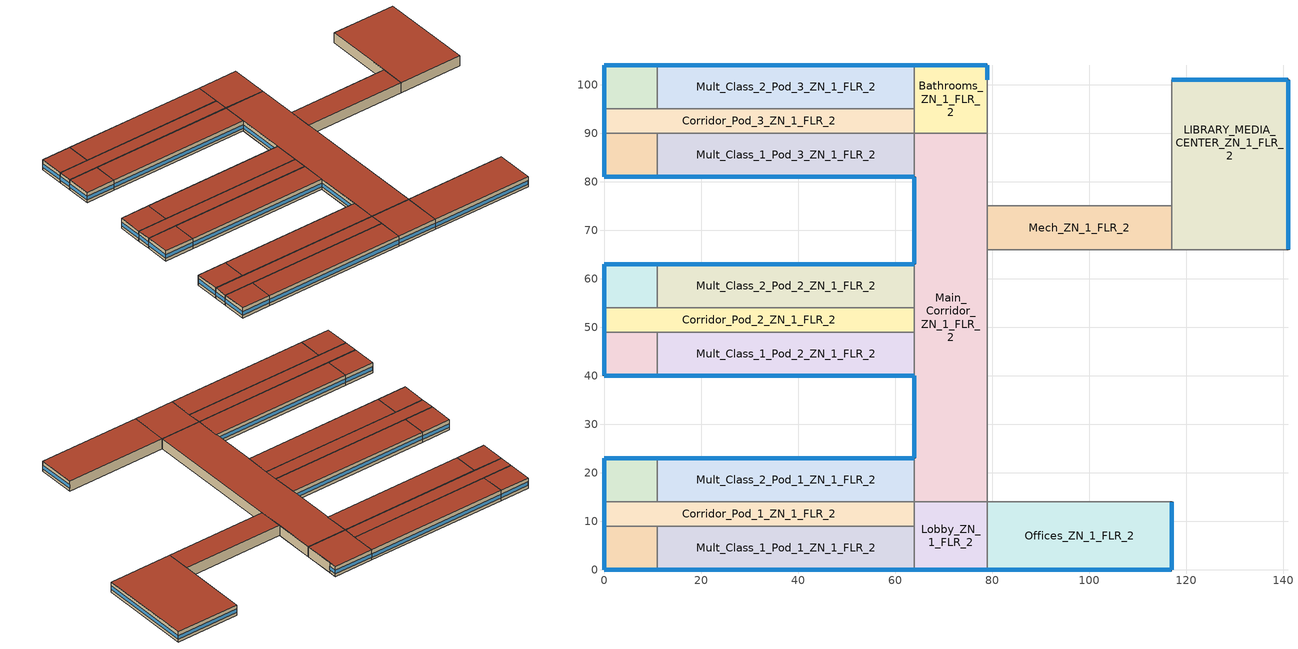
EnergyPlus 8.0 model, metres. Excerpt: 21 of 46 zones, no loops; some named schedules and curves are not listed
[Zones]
Corner_Class_1_Pod_1_ZN_1_FLR_2
 floor to Corner_Class_1_Pod_1_ZN_1_FLR_1 (int_slab_floor): 0,9 11,9 11,0 0,0 z4
 wall outside (nonres_ext_wall): 0,9 0,0 11,0 z4:8
 wall to Mult_Class_1_Pod_1_ZN_1_FLR_2 (int_wall): 11,0 11,9 z4:8
 wall to Corridor_Pod_1_ZN_1_FLR_2 (int_wall): 11,9 0,9 z4:8
 window (Window_U_0.62_SHGC_0.25): 0.05,0 10.95,0 z5.1:6.51; 0,8.95 0,0.05 z5.1:6.52
 roof outside (nonres_roof): 0,0 11,0 11,9 0,9 z8
Mult_Class_1_Pod_1_ZN_1_FLR_2
 floor to Mult_Class_1_Pod_1_ZN_1_FLR_1 (int_slab_floor): 11,9 64,9 64,0 11,0 z4
 wall outside (nonres_ext_wall): 11,0 64,0 z4:8
 wall to Lobby_ZN_1_FLR_2 (int_wall): 64,0 64,9 z4:8
 wall to Corridor_Pod_1_ZN_1_FLR_2 (int_wall): 64,9 11,9 z4:8
 window (Window_U_0.62_SHGC_0.25): 11.05,0 63.95,0 z5.1:6.5
 roof outside (nonres_roof): 11,0 64,0 64,9 11,9 z8
Corridor_Pod_1_ZN_1_FLR_2
 floor to Corridor_Pod_1_ZN_1_FLR_1 (int_slab_floor): 0,14 64,14 64,9 0,9 z4
 wall outside (nonres_ext_wall): 0,14 0,9 z4:8
 wall to Lobby_ZN_1_FLR_2 (int_wall): 64,9 64,14 z4:8
 wall to Mult_Class_2_Pod_1_ZN_1_FLR_2 (int_wall): 64,14 11,14 z4:8
 wall to Corner_Class_2_Pod_1_ZN_1_FLR_2 (int_wall): 11,14 0,14 z4:8
 window (Window_U_0.62_SHGC_0.25): 0,13.95 0,9.05 z5.1:6.53
 roof outside (nonres_roof): 0,9 64,9 64,14 0,14 z8
Corner_Class_2_Pod_1_ZN_1_FLR_2
 floor to Corner_Class_2_Pod_1_ZN_1_FLR_1 (int_slab_floor): 0,23 11,23 11,14 0,14 z4
 wall outside (nonres_ext_wall): 11,23 0,23 0,14 z4:8
 wall to Mult_Class_2_Pod_1_ZN_1_FLR_2 (int_wall): 11,14 11,23 z4:8
 window (Window_U_0.62_SHGC_0.25): 10.95,23 0.05,23 z5.1:6.51; 0,22.95 0,14.05 z5.1:6.52
 roof outside (nonres_roof): 0,14 11,14 11,23 0,23 z8
Mult_Class_2_Pod_1_ZN_1_FLR_2
 floor to Mult_Class_2_Pod_1_ZN_1_FLR_1 (int_slab_floor): 11,23 64,23 64,14 11,14 z4
 wall outside (nonres_ext_wall): 64,23 11,23 z4:8
 wall to Main_Corridor_ZN_1_FLR_2 (int_wall): 64,14 64,23 z4:8
 window (Window_U_0.62_SHGC_0.25): 63.95,23 11.05,23 z5.1:6.5
 roof outside (nonres_roof): 11,14 64,14 64,23 11,23 z8
Corner_Class_1_Pod_2_ZN_1_FLR_2
 floor to Corner_Class_1_Pod_2_ZN_1_FLR_1 (int_slab_floor): 0,49 11,49 11,40 0,40 z4
 wall outside (nonres_ext_wall): 0,49 0,40 11,40 z4:8
 wall to Mult_Class_1_Pod_2_ZN_1_FLR_2 (int_wall): 11,40 11,49 z4:8
 wall to Corridor_Pod_2_ZN_1_FLR_2 (int_wall): 11,49 0,49 z4:8
 window (Window_U_0.62_SHGC_0.25): 0.05,40 10.95,40 z5.1:6.51; 0,48.95 0,40.05 z5.1:6.52
 roof outside (nonres_roof): 0,40 11,40 11,49 0,49 z8
Mult_Class_1_Pod_2_ZN_1_FLR_2
 floor to Mult_Class_1_Pod_2_ZN_1_FLR_1 (int_slab_floor): 11,49 64,49 64,40 11,40 z4
 wall outside (nonres_ext_wall): 11,40 64,40 z4:8
 wall to Main_Corridor_ZN_1_FLR_2 (int_wall): 64,40 64,49 z4:8
 wall to Corridor_Pod_2_ZN_1_FLR_2 (int_wall): 64,49 11,49 z4:8
 window (Window_U_0.62_SHGC_0.25): 11.05,40 63.95,40 z5.1:6.5
 roof outside (nonres_roof): 11,40 64,40 64,49 11,49 z8
Corridor_Pod_2_ZN_1_FLR_2
 floor to Corridor_Pod_2_ZN_1_FLR_1 (int_slab_floor): 0,54 64,54 64,49 0,49 z4
 wall outside (nonres_ext_wall): 0,54 0,49 z4:8
 wall to Main_Corridor_ZN_1_FLR_2 (int_wall): 64,49 64,54 z4:8
 wall to Mult_Class_2_Pod_2_ZN_1_FLR_2 (int_wall): 64,54 11,54 z4:8
 wall to Corner_Class_2_Pod_2_ZN_1_FLR_2 (int_wall): 11,54 0,54 z4:8
 window (Window_U_0.62_SHGC_0.25): 0,53.95 0,49.05 z5.1:6.53
 roof outside (nonres_roof): 0,49 64,49 64,54 0,54 z8
Corner_Class_2_Pod_2_ZN_1_FLR_2
 floor to Corner_Class_2_Pod_2_ZN_1_FLR_1 (int_slab_floor): 0,63 11,63 11,54 0,54 z4
 wall outside (nonres_ext_wall): 11,63 0,63 0,54 z4:8
 wall to Mult_Class_2_Pod_2_ZN_1_FLR_2 (int_wall): 11,54 11,63 z4:8
 window (Window_U_0.62_SHGC_0.25): 10.95,63 0.05,63 z5.1:6.51; 0,62.95 0,54.05 z5.1:6.52
 roof outside (nonres_roof): 0,54 11,54 11,63 0,63 z8
Mult_Class_2_Pod_2_ZN_1_FLR_2
 floor to Mult_Class_2_Pod_2_ZN_1_FLR_1 (int_slab_floor): 11,63 64,63 64,54 11,54 z4
 wall outside (nonres_ext_wall): 64,63 11,63 z4:8
 wall to Main_Corridor_ZN_1_FLR_2 (int_wall): 64,54 64,63 z4:8
 window (Window_U_0.62_SHGC_0.25): 63.95,63 11.05,63 z5.1:6.5
 roof outside (nonres_roof): 11,54 64,54 64,63 11,63 z8
Corner_Class_1_Pod_3_ZN_1_FLR_2
 floor to Corner_Class_1_Pod_3_ZN_1_FLR_1 (int_slab_floor): 0,90 11,90 11,81 0,81 z4
 wall outside (nonres_ext_wall): 0,90 0,81 11,81 z4:8
 wall to Mult_Class_1_Pod_3_ZN_1_FLR_2 (int_wall): 11,81 11,90 z4:8
 wall to Corridor_Pod_3_ZN_1_FLR_2 (int_wall): 11,90 0,90 z4:8
 window (Window_U_0.62_SHGC_0.25): 0.05,81 10.95,81 z5.1:6.51; 0,89.95 0,81.05 z5.1:6.52
 roof outside (nonres_roof): 0,81 11,81 11,90 0,90 z8
Mult_Class_1_Pod_3_ZN_1_FLR_2
 floor to Mult_Class_1_Pod_3_ZN_1_FLR_1 (int_slab_floor): 11,90 64,90 64,81 11,81 z4
 wall outside (nonres_ext_wall): 11,81 64,81 z4:8
 wall to Main_Corridor_ZN_1_FLR_2 (int_wall): 64,81 64,90 z4:8
 wall to Corridor_Pod_3_ZN_1_FLR_2 (int_wall): 64,90 11,90 z4:8
 window (Window_U_0.62_SHGC_0.25): 11.05,81 63.95,81 z5.1:6.5
 roof outside (nonres_roof): 11,81 64,81 64,90 11,90 z8
Corridor_Pod_3_ZN_1_FLR_2
 floor to Corridor_Pod_3_ZN_1_FLR_1 (int_slab_floor): 0,95 64,95 64,90 0,90 z4
 wall outside (nonres_ext_wall): 0,95 0,90 z4:8
 wall to Bathrooms_ZN_1_FLR_2 (int_wall): 64,90 64,95 z4:8
 wall to Mult_Class_2_Pod_3_ZN_1_FLR_2 (int_wall): 64,95 11,95 z4:8
 wall to Corner_Class_2_Pod_3_ZN_1_FLR_2 (int_wall): 11,95 0,95 z4:8
 window (Window_U_0.62_SHGC_0.25): 0,94.95 0,90.05 z5.1:6.53
 roof outside (nonres_roof): 0,90 64,90 64,95 0,95 z8
Corner_Class_2_Pod_3_ZN_1_FLR_2
 floor to Corner_Class_2_Pod_3_ZN_1_FLR_1 (int_slab_floor): 0,104 11,104 11,95 0,95 z4
 wall outside (nonres_ext_wall): 11,104 0,104 0,95 z4:8
 wall to Mult_Class_2_Pod_3_ZN_1_FLR_2 (int_wall): 11,95 11,104 z4:8
 window (Window_U_0.62_SHGC_0.25): 10.95,104 0.05,104 z5.1:6.51; 0,103.95 0,95.05 z5.1:6.52
 roof outside (nonres_roof): 0,95 11,95 11,104 0,104 z8
Mult_Class_2_Pod_3_ZN_1_FLR_2
 floor to Mult_Class_2_Pod_3_ZN_1_FLR_1 (int_slab_floor): 11,104 64,104 64,95 11,95 z4
 wall outside (nonres_ext_wall): 64,104 11,104 z4:8
 wall to Bathrooms_ZN_1_FLR_2 (int_wall): 64,95 64,104 z4:8
 window (Window_U_0.62_SHGC_0.25): 63.95,104 11.05,104 z5.1:6.5
 roof outside (nonres_roof): 11,95 64,95 64,104 11,104 z8
Main_Corridor_ZN_1_FLR_2
 floor to Main_Corridor_ZN_1_FLR_1 (int_slab_floor): 64,90 79,90 79,14 64,14 z4
 wall outside (nonres_ext_wall): 64,81 64,63 / 64,40 64,23 z4:8
 wall to Lobby_ZN_1_FLR_2 (int_wall): 64,14 79,14 z4:8
 wall to Gym_ZN_1_FLR_1 (int_wall): 79,14 79,66 z4:8
 wall to Mech_ZN_1_FLR_2 (int_wall): 79,66 79,75 z4:8
 wall to Auditorium_ZN_1_FLR_1 (nonres_ext_wall): 79,75 79,90 z4:8
 wall to Bathrooms_ZN_1_FLR_2 (int_wall): 79,90 64,90 z4:8
 window (Window_U_0.62_SHGC_0.25): 64,80.95 64,63.05 / 64,39.95 64,23.05 z5.1:6.51
 roof outside (nonres_roof): 64,14 79,14 79,90 64,90 z8
Lobby_ZN_1_FLR_2
 floor to Lobby_ZN_1_FLR_1 (int_slab_floor): 64,14 79,14 79,0 64,0 z4
 wall outside (nonres_ext_wall): 64,0 79,0 z4:8
 wall to Offices_ZN_1_FLR_2 (int_wall): 79,0 79,14 z4:8
 window (Window_U_0.62_SHGC_0.25): 64.05,0 78.95,0 z5.1:6.51
 roof outside (nonres_roof): 64,0 79,0 79,14 64,14 z8
Bathrooms_ZN_1_FLR_2
 floor to Bathrooms_ZN_1_FLR_1 (int_slab_floor): 64,104 79,104 79,90 64,90 z4
 wall outside (nonres_ext_wall): 79,101 79,104 64,104 z4:8
 wall to Auditorium_ZN_1_FLR_1 (nonres_ext_wall): 79,90 79,101 z4:8
 window (Window_U_0.62_SHGC_0.25): 79,101.05 79,103.95 z5.1:6.55; 78.95,104 64.05,104 z5.1:6.51
 roof outside (nonres_roof): 64,90 79,90 79,104 64,104 z8
Offices_ZN_1_FLR_2
 floor to Offices_ZN_1_FLR_1 (int_slab_floor): 79,14 117,14 117,0 79,0 z4
 wall outside (nonres_ext_wall): 79,0 117,0 117,14 z4:8
 wall to Gym_ZN_1_FLR_1 (int_wall): 117,14 79,14 z4:8
 window (Window_U_0.62_SHGC_0.25): 79.05,0 116.95,0 z5.1:6.5; 117,0.05 117,13.95 z5.1:6.51
 roof outside (nonres_roof): 79,0 117,0 117,14 79,14 z8
LIBRARY_MEDIA_CENTER_ZN_1_FLR_2
 floor to Kitchen_ZN_1_FLR_1 (int_slab_floor): 117,75 141,75 141,66 117,66 z4
 floor to Cafeteria_ZN_1_FLR_1 (int_slab_floor): 117,101 141,101 141,75 117,75 z4
 wall outside (nonres_ext_wall): 141,66 141,101 117,101 z4:8
 wall to Aux_Gym_ZN_1_FLR_1 (int_wall): 117,66 141,66 z4:8
 wall to Mech_ZN_1_FLR_2 (int_wall): 117,75 117,66 z4:8
 wall to Auditorium_ZN_1_FLR_1 (int_wall): 117,101 117,75 z4:8
 window (Window_U_0.62_SHGC_0.25): 141,66.05 141,100.95 z5.1:6.5; 140.95,101 117.05,101 z5.1:6.51
 roof outside (nonres_roof): 117,66 141,66 141,101 117,101 z8
Mech_ZN_1_FLR_2
 floor to Mech_ZN_1_FLR_1 (int_slab_floor): 79,75 117,75 117,66 79,66 z4
 wall to Gym_ZN_1_FLR_1 (int_wall): 79,66 117,66 z4:8
 wall to Auditorium_ZN_1_FLR_1 (int_wall): 117,75 79,75 z4:8
 roof outside (nonres_roof): 79,66 117,66 117,75 79,75 z8
[Building]
Secondary School: North Axis {deg}=0; Terrain=City; Loads Convergence Tolerance Value=0.04; Temperature Convergence Tolerance Value {deltaC}=0.2; Solar Distribution=FullInteriorAndExterior; Maximum Number of Warmup Days=25; Minimum Number of Warmup Days=6
[Site:Location]
Site:Location=San Francisco Intl Ap_CA_USA Design_Conditions; Latitude {N+ S-}=37.62; Longitude {W- E+}=-122.4; Time Zone Relative to GMT {GMT+/-}=-8; Elevation {m}=2
[SizingPeriod:DesignDay] Day of Month=21; Dry-Bulb Temperature Range Modifier Type=DefaultMultipliers; Humidity Condition Type=Wetbulb; Barometric Pressure {Pa}=101301; Rain {Yes/No}=No; Snow on ground {Yes/No}=No; Daylight Savings Time Indicator=No
Name | Month | Day Type | Maximum Dry-Bulb Temperature {C} | Daily Dry-Bulb Temperature Range {C} | Wetbulb at Maximum Dry-Bulb {C} | Wind Speed {m/s} design conditions vs. traditional 6.71 m/s (15 mph) | Wind Direction {Degrees; N=0, S=180} | Solar Model Indicator | Clearness {0.0 to 1.1} | Wind Speed {m/s} design conditions vs. traditional 3.35 m/s (7mph) | ASHRAE Clear Sky Optical Depth for Beam Irradiance (taub) | ASHRAE Clear Sky Optical Depth for Diffuse Irradiance (taud)
San Francisco Intl Ap Ann Htg 99.6% Condns DB | 1 | WinterDesignDay | 3.8 | 0 | 3.8 | 2.2 | 150 | ASHRAEClearSky | 0
San Francisco Intl Ap Ann Clg .4% Condns DB=>MWB | 8 | SummerDesignDay | 28.3 | 8.5 | 17.2 |  | 310 | ASHRAETau |  | 5.9 | 0.365 | 2.435
[Site:GroundTemperature:BuildingSurface]
20.74, 20.75, 20.74, 20.76, 20.78, 22.98, 23.31, 23.37, 23.41, 21.18, 20.89, 20.8
[Site:WaterMainsTemperature]
Calculation Method=CORRELATION; Annual Average Outdoor Air Temperature {C}=13.09; Maximum Difference In Monthly Average Outdoor Air Temperatures {deltaC}=8.02
[Material]
Name | Roughness | Thickness {m} | Conductivity {W/m-K} | Density {kg/m3} | Specific Heat {J/kg-K} | Thermal Absorptance | Solar Absorptance | Visible Absorptance | Absorptance:Thermal | Absorptance:Solar | Absorptance:Visible
Std Wood 6inch | MediumSmooth | 0.15 | 0.12 | 540 | 1210 | 0.9 | 0.7 | 0.7
F07 25mm stucco | Smooth | 0.0254 | 0.72 | 1856 | 840 | 0.9 | 0.7 | 0.7
F08 Metal surface | Smooth | 0.0008 | 45.28 | 7824 | 500
F13 Built-up roofing | Rough | 0.0095 | 0.16 | 1120 | 1460 |  |  |  | 0.9 | 0.77
G01 13mm gypsum board | Smooth | 0.0127 | 0.16 | 800 | 1090 |  |  |  | 0.9 | 0.7 | 0.5
G01 16mm gypsum board | MediumSmooth | 0.0159 | 0.16 | 800 | 1090
100mm Normalweight concrete floor | MediumRough | 0.1016 | 2.31 | 2322 | 832
[Material:NoMass]
CP02 CARPET PAD: VeryRough, 0.21648, 0.9, 0.7, 0.8
Nonres_Roof_Insulation: MediumSmooth, 3.4722, 0.9, 0.7, 0.7
Nonres_Exterior_Wall_Insulation: MediumSmooth, 1.71283, 0.9, 0.7, 0.7
[Construction]
InteriorFurnishings: Std Wood 6inch
int_wall: G01 13mm gypsum board, G01 13mm gypsum board
int_slab_floor: 100mm Normalweight concrete floor, CP02 CARPET PAD
nonres_roof: F13 Built-up roofing, Nonres_Roof_Insulation, F08 Metal surface
nonres_ext_wall: F07 25mm stucco, G01 16mm gypsum board, Nonres_Exterior_Wall_Insulation, G01 16mm gypsum board
Window_U_0.62_SHGC_0.25: REF C CLEAR HI 6MM, AIR 6MM, CLEAR 6MM
[WindowMaterial:Glazing] Optical Data Type=SpectralAverage; Thickness {m}=0.006; Infrared Transmittance at Normal Incidence=0; Front Side Infrared Hemispherical Emissivity=0.84; Conductivity {W/m-K}=0.9
Name | Solar Transmittance at Normal Incidence | Front Side Solar Reflectance at Normal Incidence | Back Side Solar Reflectance at Normal Incidence | Visible Transmittance at Normal Incidence | Front Side Visible Reflectance at Normal Incidence | Back Side Visible Reflectance at Normal Incidence | Back Side Infrared Hemispherical Emissivity
REF C CLEAR HI 6MM | 0.2 | 0.16 | 0.39 | 0.22 | 0.17 | 0.35 | 0.55
CLEAR 6MM | 0.775 | 0.071 | 0.071 | 0.881 | 0.08 | 0.08 | 0.84
[WindowMaterial:Gas]
AIR 6MM: Gas Type=Air; Thickness {m}=0.0063
[Zone] Type=1; Multiplier=1; Ceiling Height {m}=4; Floor Area {m2}=autocalculate; Part of Total Floor Area=Yes
Name | Volume {m3}
Corner_Class_1_Pod_1_ZN_1_FLR_2; Corner_Class_2_Pod_1_ZN_1_FLR_2; Corner_Class_1_Pod_2_ZN_1_FLR_2; Corner_Class_2_Pod_2_ZN_1_FLR_2; Corner_Class_1_Pod_3_ZN_1_FLR_2; Corner_Class_2_Pod_3_ZN_1_FLR_2 | 396
Mult_Class_1_Pod_1_ZN_1_FLR_2; Mult_Class_2_Pod_1_ZN_1_FLR_2; Mult_Class_1_Pod_2_ZN_1_FLR_2; Mult_Class_2_Pod_2_ZN_1_FLR_2; Mult_Class_1_Pod_3_ZN_1_FLR_2; Mult_Class_2_Pod_3_ZN_1_FLR_2 | 1908
Corridor_Pod_1_ZN_1_FLR_2; Corridor_Pod_2_ZN_1_FLR_2; Corridor_Pod_3_ZN_1_FLR_2 | 1280
Main_Corridor_ZN_1_FLR_2 | 4560
Lobby_ZN_1_FLR_2; Bathrooms_ZN_1_FLR_2 | 840
Offices_ZN_1_FLR_2 | 2128
LIBRARY_MEDIA_CENTER_ZN_1_FLR_2 | 3360
Mech_ZN_1_FLR_2 | 1368
[InternalMass] Construction=InteriorFurnishings
Name | Zone | Surface Area {m2}
Corner_Class_1_Pod_1_ZN_1_FLR_2_InternalMass_1 | Corner_Class_1_Pod_1_ZN_1_FLR_2 | 198
Mult_Class_1_Pod_1_ZN_1_FLR_2_InternalMass_1 | Mult_Class_1_Pod_1_ZN_1_FLR_2 | 954
Corridor_Pod_1_ZN_1_FLR_2_InternalMass_1 | Corridor_Pod_1_ZN_1_FLR_2 | 640
Corner_Class_2_Pod_1_ZN_1_FLR_2_InternalMass_1 | Corner_Class_2_Pod_1_ZN_1_FLR_2 | 198
Mult_Class_2_Pod_1_ZN_1_FLR_2_InternalMass_1 | Mult_Class_2_Pod_1_ZN_1_FLR_2 | 954
Corner_Class_1_Pod_2_ZN_1_FLR_2_InternalMass_1 | Corner_Class_1_Pod_2_ZN_1_FLR_2 | 198
Mult_Class_1_Pod_2_ZN_1_FLR_2_InternalMass_1 | Mult_Class_1_Pod_2_ZN_1_FLR_2 | 954
Corridor_Pod_2_ZN_1_FLR_2_InternalMass_1 | Corridor_Pod_2_ZN_1_FLR_2 | 640
Corner_Class_2_Pod_2_ZN_1_FLR_2_InternalMass_1 | Corner_Class_2_Pod_2_ZN_1_FLR_2 | 198
Mult_Class_2_Pod_2_ZN_1_FLR_2_InternalMass_1 | Mult_Class_2_Pod_2_ZN_1_FLR_2 | 954
Corner_Class_1_Pod_3_ZN_1_FLR_2_InternalMass_1 | Corner_Class_1_Pod_3_ZN_1_FLR_2 | 198
Mult_Class_1_Pod_3_ZN_1_FLR_2_InternalMass_1 | Mult_Class_1_Pod_3_ZN_1_FLR_2 | 954
Corridor_Pod_3_ZN_1_FLR_2_InternalMass_1 | Corridor_Pod_3_ZN_1_FLR_2 | 640
Corner_Class_2_Pod_3_ZN_1_FLR_2_InternalMass_1 | Corner_Class_2_Pod_3_ZN_1_FLR_2 | 198
Mult_Class_2_Pod_3_ZN_1_FLR_2_InternalMass_1 | Mult_Class_2_Pod_3_ZN_1_FLR_2 | 954
Main_Corridor_ZN_1_FLR_2_InternalMass_1 | Main_Corridor_ZN_1_FLR_2 | 2280
Lobby_ZN_1_FLR_2_InternalMass_1 | Lobby_ZN_1_FLR_2 | 420
Bathrooms_ZN_1_FLR_2_InternalMass_1 | Bathrooms_ZN_1_FLR_2 | 420
Offices_ZN_1_FLR_2_InternalMass_1 | Offices_ZN_1_FLR_2 | 1064
LIBRARY_MEDIA_CENTER_ZN_1_FLR_2_InternalMass_1 | LIBRARY_MEDIA_CENTER_ZN_1_FLR_2 | 1680
Mech_ZN_1_FLR_2_InternalMass_1 | Mech_ZN_1_FLR_2 | 684
[People] Fraction Radiant=0.3; Sensible Heat Fraction=AUTOCALCULATE; Activity Level Schedule=ACTIVITY_SCH; Enable ASHRAE 55 Comfort Warnings=No; Mean Radiant Temperature Calculation Type=ZoneAveraged; Work Efficiency Schedule=WORK_EFF_SCH; Clothing Insulation Schedule=CLOTHING_SCH; Air Velocity Schedule=AIR_VELO_SCH; Thermal Comfort Model 1 Type=FANGER
Name | Zone or ZoneList | Number of People Schedule | Number of People Calculation Method | Zone Floor Area per Person {m2/person}
Corner_Class_1_Pod_1_ZN_1_FLR_2 | Corner_Class_1_Pod_1_ZN_1_FLR_2 | BLDG_OCC_SCH | Area/Person | 2.654
Mult_Class_1_Pod_1_ZN_1_FLR_2 | Mult_Class_1_Pod_1_ZN_1_FLR_2 | BLDG_OCC_SCH | Area/Person | 2.654
Corridor_Pod_1_ZN_1_FLR_2 | Corridor_Pod_1_ZN_1_FLR_2 | BLDG_OCC_SCH | People
Corner_Class_2_Pod_1_ZN_1_FLR_2 | Corner_Class_2_Pod_1_ZN_1_FLR_2 | BLDG_OCC_SCH | Area/Person | 2.654
Mult_Class_2_Pod_1_ZN_1_FLR_2 | Mult_Class_2_Pod_1_ZN_1_FLR_2 | BLDG_OCC_SCH | Area/Person | 2.654
Corner_Class_1_Pod_2_ZN_1_FLR_2 | Corner_Class_1_Pod_2_ZN_1_FLR_2 | BLDG_OCC_SCH | Area/Person | 2.654
Mult_Class_1_Pod_2_ZN_1_FLR_2 | Mult_Class_1_Pod_2_ZN_1_FLR_2 | BLDG_OCC_SCH | Area/Person | 2.654
Corridor_Pod_2_ZN_1_FLR_2 | Corridor_Pod_2_ZN_1_FLR_2 | BLDG_OCC_SCH | People
Corner_Class_2_Pod_2_ZN_1_FLR_2 | Corner_Class_2_Pod_2_ZN_1_FLR_2 | BLDG_OCC_SCH | Area/Person | 2.654
Mult_Class_2_Pod_2_ZN_1_FLR_2 | Mult_Class_2_Pod_2_ZN_1_FLR_2 | BLDG_OCC_SCH | Area/Person | 2.654
Corner_Class_1_Pod_3_ZN_1_FLR_2 | Corner_Class_1_Pod_3_ZN_1_FLR_2 | BLDG_OCC_SCH | Area/Person | 2.654
Mult_Class_1_Pod_3_ZN_1_FLR_2 | Mult_Class_1_Pod_3_ZN_1_FLR_2 | BLDG_OCC_SCH_Extend | Area/Person | 2.654
Corridor_Pod_3_ZN_1_FLR_2 | Corridor_Pod_3_ZN_1_FLR_2 | BLDG_OCC_SCH | People
Corner_Class_2_Pod_3_ZN_1_FLR_2 | Corner_Class_2_Pod_3_ZN_1_FLR_2 | BLDG_OCC_SCH | Area/Person | 2.654
Mult_Class_2_Pod_3_ZN_1_FLR_2 | Mult_Class_2_Pod_3_ZN_1_FLR_2 | BLDG_OCC_SCH_Extend | Area/Person | 2.654
Bathrooms_ZN_1_FLR_2 | Bathrooms_ZN_1_FLR_2 | BLDG_OCC_SCH | People
Offices_ZN_1_FLR_2 | Offices_ZN_1_FLR_2 | BLDG_OCC_SCH_Offices | Area/Person | 18.579
LIBRARY_MEDIA_CENTER_ZN_1_FLR_2 | LIBRARY_MEDIA_CENTER_ZN_1_FLR_2 | BLDG_OCC_SCH | Area/Person | 9.289
Mech_ZN_1_FLR_2 | Mech_ZN_1_FLR_2 | BLDG_OCC_SCH | People
[Lights] Design Level Calculation Method=Watts/Area; Return Air Fraction=0; Fraction Radiant=0.37; Fraction Visible=0.2; Fraction Replaceable=1; Return Air Fraction Calculated from Plenum Temperature=No
Name | Zone or ZoneList | Schedule | Watts per Zone Floor Area {W/m2}2}
Corner_Class_1_Pod_1_ZN_1_FLR_2_Lights | Corner_Class_1_Pod_1_ZN_1_FLR_2 | BLDG_LIGHT_CLASSROOM_SCH | 15.0695
Mult_Class_1_Pod_1_ZN_1_FLR_2_Lights | Mult_Class_1_Pod_1_ZN_1_FLR_2 | BLDG_LIGHT_CLASSROOM_SCH | 15.0695
Corridor_Pod_1_ZN_1_FLR_2_Lights | Corridor_Pod_1_ZN_1_FLR_2 | BLDG_LIGHT_CORRIDOR_SCH | 5.38196
Corner_Class_2_Pod_1_ZN_1_FLR_2_Lights | Corner_Class_2_Pod_1_ZN_1_FLR_2 | BLDG_LIGHT_CLASSROOM_SCH | 15.0695
Mult_Class_2_Pod_1_ZN_1_FLR_2_Lights | Mult_Class_2_Pod_1_ZN_1_FLR_2 | BLDG_LIGHT_CLASSROOM_SCH | 15.0695
Corner_Class_1_Pod_2_ZN_1_FLR_2_Lights | Corner_Class_1_Pod_2_ZN_1_FLR_2 | BLDG_LIGHT_CLASSROOM_SCH | 15.0695
Mult_Class_1_Pod_2_ZN_1_FLR_2_Lights | Mult_Class_1_Pod_2_ZN_1_FLR_2 | BLDG_LIGHT_CLASSROOM_SCH | 15.0695
Corridor_Pod_2_ZN_1_FLR_2_Lights | Corridor_Pod_2_ZN_1_FLR_2 | BLDG_LIGHT_CORRIDOR_SCH | 5.38196
Corner_Class_2_Pod_2_ZN_1_FLR_2_Lights | Corner_Class_2_Pod_2_ZN_1_FLR_2 | BLDG_LIGHT_CLASSROOM_SCH | 15.0695
Mult_Class_2_Pod_2_ZN_1_FLR_2_Lights | Mult_Class_2_Pod_2_ZN_1_FLR_2 | BLDG_LIGHT_CLASSROOM_SCH | 15.0695
Corner_Class_1_Pod_3_ZN_1_FLR_2_Lights | Corner_Class_1_Pod_3_ZN_1_FLR_2 | BLDG_LIGHT_CLASSROOM_SCH | 15.0695
Mult_Class_1_Pod_3_ZN_1_FLR_2_Lights | Mult_Class_1_Pod_3_ZN_1_FLR_2 | BLDG_LIGHT_CLASSROOM_SCH | 15.0695
Corridor_Pod_3_ZN_1_FLR_2_Lights | Corridor_Pod_3_ZN_1_FLR_2 | BLDG_LIGHT_CORRIDOR_SCH | 5.38196
Corner_Class_2_Pod_3_ZN_1_FLR_2_Lights | Corner_Class_2_Pod_3_ZN_1_FLR_2 | BLDG_LIGHT_CLASSROOM_SCH | 15.0695
Mult_Class_2_Pod_3_ZN_1_FLR_2_Lights | Mult_Class_2_Pod_3_ZN_1_FLR_2 | BLDG_LIGHT_CLASSROOM_SCH | 15.0695
Main_Corridor_ZN_1_FLR_2_Lights | Main_Corridor_ZN_1_FLR_2 | BLDG_LIGHT_CORRIDOR_SCH | 5.38196
Lobby_ZN_1_FLR_2_Lights | Lobby_ZN_1_FLR_2 | BLDG_LIGHT_LOBBYFLR1_SCH | 13.9931
Bathrooms_ZN_1_FLR_2_Lights | Bathrooms_ZN_1_FLR_2 | BLDG_LIGHT_BATH_SCH | 9.68752
Offices_ZN_1_FLR_2_Lights | Offices_ZN_1_FLR_2 | BLDG_LIGHT_OFFICE_SCH | 11.8403
LIBRARY_MEDIA_CENTER_ZN_1_FLR_2_Lights | LIBRARY_MEDIA_CENTER_ZN_1_FLR_2 | BLDG_LIGHT_LIBRARY_SCH | 13.9931
Mech_ZN_1_FLR_2_Lights | Mech_ZN_1_FLR_2 | BLDG_LIGHT_SCH | 16.1459
[ElectricEquipment] Schedule=BLDG_EQUIP_SCH; Design Level Calculation Method=EquipmentLevel; Fraction Latent=0; Fraction Radiant=0.5; Fraction Lost=0
Name | Zone or ZoneList | Design Level {W}
Corner_Class_1_Pod_1_ZN_1_FLR_2_PlugMisc_Equip | Corner_Class_1_Pod_1_ZN_1_FLR_2 | 990
Mult_Class_1_Pod_1_ZN_1_FLR_2_PlugMisc_Equip | Mult_Class_1_Pod_1_ZN_1_FLR_2 | 4770
Corridor_Pod_1_ZN_1_FLR_2_PlugMisc_Equip | Corridor_Pod_1_ZN_1_FLR_2 | 1280
Corner_Class_2_Pod_1_ZN_1_FLR_2_PlugMisc_Equip | Corner_Class_2_Pod_1_ZN_1_FLR_2 | 990
Mult_Class_2_Pod_1_ZN_1_FLR_2_PlugMisc_Equip | Mult_Class_2_Pod_1_ZN_1_FLR_2 | 4770
Corner_Class_1_Pod_2_ZN_1_FLR_2_PlugMisc_Equip | Corner_Class_1_Pod_2_ZN_1_FLR_2 | 990
Mult_Class_1_Pod_2_ZN_1_FLR_2_PlugMisc_Equip | Mult_Class_1_Pod_2_ZN_1_FLR_2 | 4770
Corridor_Pod_2_ZN_1_FLR_2_PlugMisc_Equip | Corridor_Pod_2_ZN_1_FLR_2 | 1280
Corner_Class_2_Pod_2_ZN_1_FLR_2_PlugMisc_Equip | Corner_Class_2_Pod_2_ZN_1_FLR_2 | 990
Mult_Class_2_Pod_2_ZN_1_FLR_2_PlugMisc_Equip | Mult_Class_2_Pod_2_ZN_1_FLR_2 | 4770
Corner_Class_1_Pod_3_ZN_1_FLR_2_PlugMisc_Equip | Corner_Class_1_Pod_3_ZN_1_FLR_2 | 990
Mult_Class_1_Pod_3_ZN_1_FLR_2_PlugMisc_Equip | Mult_Class_1_Pod_3_ZN_1_FLR_2 | 9540
Corridor_Pod_3_ZN_1_FLR_2_PlugMisc_Equip | Corridor_Pod_3_ZN_1_FLR_2 | 1280
Corner_Class_2_Pod_3_ZN_1_FLR_2_PlugMisc_Equip | Corner_Class_2_Pod_3_ZN_1_FLR_2 | 990
Mult_Class_2_Pod_3_ZN_1_FLR_2_PlugMisc_Equip | Mult_Class_2_Pod_3_ZN_1_FLR_2 | 9540
Main_Corridor_ZN_1_FLR_2_PlugMisc_Equip | Main_Corridor_ZN_1_FLR_2 | 4560
Lobby_ZN_1_FLR_2_PlugMisc_Equip | Lobby_ZN_1_FLR_2 | 840
Bathrooms_ZN_1_FLR_2_PlugMisc_Equip | Bathrooms_ZN_1_FLR_2 | 840
Offices_ZN_1_FLR_2_PlugMisc_Equip | Offices_ZN_1_FLR_2 | 5745.6
LIBRARY_MEDIA_CENTER_ZN_1_FLR_2_PlugMisc_Equip | LIBRARY_MEDIA_CENTER_ZN_1_FLR_2 | 8400
Mech_ZN_1_FLR_2_PlugMisc_Equip | Mech_ZN_1_FLR_2 | 1368
[ZoneInfiltration:DesignFlowRate] Schedule=INFIL_SCH_PNNL; Design Flow Rate Calculation Method=Flow/ExteriorArea; Constant Term Coefficient=0; Temperature Term Coefficient=0; Velocity Term Coefficient=0.224; Velocity Squared Term Coefficient=0
Name | Zone or ZoneList | Flow per Exterior Surface Area {m3/s-m2}
Corner_Class_1_Pod_1_ZN_1_FLR_2_Infiltration | Corner_Class_1_Pod_1_ZN_1_FLR_2 | 0.000457785
Mult_Class_1_Pod_1_ZN_1_FLR_2_Infiltration | Mult_Class_1_Pod_1_ZN_1_FLR_2 | 0.000315431
Corridor_Pod_1_ZN_1_FLR_2_Infiltration | Corridor_Pod_1_ZN_1_FLR_2 | 6.04236e-05
Corner_Class_2_Pod_1_ZN_1_FLR_2_Infiltration | Corner_Class_2_Pod_1_ZN_1_FLR_2 | 0.000457785
Mult_Class_2_Pod_1_ZN_1_FLR_2_Infiltration | Mult_Class_2_Pod_1_ZN_1_FLR_2 | 0.000315431
Corner_Class_1_Pod_2_ZN_1_FLR_2_Infiltration | Corner_Class_1_Pod_2_ZN_1_FLR_2 | 0.000457785
Mult_Class_1_Pod_2_ZN_1_FLR_2_Infiltration | Mult_Class_1_Pod_2_ZN_1_FLR_2 | 0.000315431
Corridor_Pod_2_ZN_1_FLR_2_Infiltration | Corridor_Pod_2_ZN_1_FLR_2 | 6.04236e-05
Corner_Class_2_Pod_2_ZN_1_FLR_2_Infiltration | Corner_Class_2_Pod_2_ZN_1_FLR_2 | 0.000457785
Mult_Class_2_Pod_2_ZN_1_FLR_2_Infiltration | Mult_Class_2_Pod_2_ZN_1_FLR_2 | 0.000315431
Corner_Class_1_Pod_3_ZN_1_FLR_2_Infiltration | Corner_Class_1_Pod_3_ZN_1_FLR_2 | 0.000457785
Mult_Class_1_Pod_3_ZN_1_FLR_2_Infiltration | Mult_Class_1_Pod_3_ZN_1_FLR_2 | 0.000315431
Corridor_Pod_3_ZN_1_FLR_2_Infiltration | Corridor_Pod_3_ZN_1_FLR_2 | 6.04236e-05
Corner_Class_2_Pod_3_ZN_1_FLR_2_Infiltration | Corner_Class_2_Pod_3_ZN_1_FLR_2 | 0.000457785
Mult_Class_2_Pod_3_ZN_1_FLR_2_Infiltration | Mult_Class_2_Pod_3_ZN_1_FLR_2 | 0.000315431
Main_Corridor_ZN_1_FLR_2_Infiltration | Main_Corridor_ZN_1_FLR_2 | 0.000152595
Lobby_ZN_1_FLR_2_Infiltration | Lobby_ZN_1_FLR_2 | 0.000227356
Bathrooms_ZN_1_FLR_2_Infiltration | Bathrooms_ZN_1_FLR_2 | 0.00036459
Offices_ZN_1_FLR_2_Infiltration | Offices_ZN_1_FLR_2 | 0.00028778
LIBRARY_MEDIA_CENTER_ZN_1_FLR_2_Infiltration | LIBRARY_MEDIA_CENTER_ZN_1_FLR_2 | 0.000224284
Mech_ZN_1_FLR_2_Infiltration | Mech_ZN_1_FLR_2 | 0
[Exterior:Lights]
Exterior_Lights: Schedule=Exterior_Lgt_ALWAYS_ON; Design Level {W}=14056; Control Option=AstronomicalClock
[AvailabilityManager:NightCycle] Applicability Schedule=Always_On; Fan Schedule=HVACOperationSchd; Control Type=CycleOnAny; Thermostat Tolerance {deltaC}=1; Cycling Run Time {s}=1800
VAV_POD_1 Availability Manager; VAV_POD_2 Availability Manager; VAV_POD_3 Availability Manager; VAV_OTHER Availability Manager; PSZ-AC_1:5 Availability Manager; PSZ-AC_2:6 Availability Manager; PSZ-AC_3:7 Availability Manager; PSZ-AC_4:8 Availability Manager; PSZ-AC_5:9 Availability Manager
[Refrigeration:CompressorRack] Heat Rejection Location=ZONE; Design Condenser Fan Power {W}=750; Condenser Type=AIRCOOLED
Name | Design Compressor Rack COP {W/W} | Compressor Rack COP Function of Temperature Curve | Condenser Fan Power Function of Temperature Curve | Refrigeration Case Name or WalkIn Name or CaseAndWalkInList
RACK1 | 1.5 | RACK1_RackCOPfTCurve | RACK1_RackCondFanCurve2 | RACK1CaseList
RACK2 | 3 | RACK2_RackCOPfTCurve |  | RACK2CaseList
[EnergyManagementSystem:Sensor]
Facility_Int_LTG: InteriorLights:Electricity
OAT_F: Site Outdoor Air Drybulb Temperature
OAwb_F: *; Site Outdoor Air Wetbulb Temperature
PSZ1_5_OASch; PSZ2_6_OASch; PSZ3_7_OASch; PSZ5_9_OASch: MinOA_Sched; Schedule Value
PSZ1_5_DAT_Rqd: PSZ-AC_1:5 Supply Equipment Outlet Node; System Node Setpoint Temperature
PSZ2_6_DAT_Rqd: PSZ-AC_2:6 Supply Equipment Outlet Node; System Node Setpoint Temperature
PSZ3_7_DAT_Rqd: PSZ-AC_3:7 Supply Equipment Outlet Node; System Node Setpoint Temperature
PSZ4_8_OASch: Kitchen_Exhaust_SCH; Schedule Value
PSZ4_8_DAT_Rqd: PSZ-AC_4:8 Supply Equipment Outlet Node; System Node Setpoint Temperature
PSZ5_9_DAT_Rqd: PSZ-AC_5:9 Supply Equipment Outlet Node; System Node Setpoint Temperature
CLGSETP_SCH_YES_OPTIMUM_ORIGINAL_SENSOR: CLGSETP_SCH_Yes_Optimum_Original; Schedule Value
HTGSETP_SCH_YES_OPTIMUM_ORIGINAL_SENSOR: HTGSETP_SCH_Yes_Optimum_Original; Schedule Value
[EnergyManagementSystem:GlobalVariable]
Wired_LTG
PSZ1_5_FanPwrExponent; PSZ1_5_Stage1Speed; PSZ1_5_Stage2Speed; PSZ1_5_HeatSpeed; PSZ1_5_VenSpeed; PSZ1_5_Number_of_Stages
PSZ2_6_FanPwrExponent; PSZ2_6_Stage1Speed; PSZ2_6_Stage2Speed; PSZ2_6_HeatSpeed; PSZ2_6_VenSpeed; PSZ2_6_Number_of_Stages
PSZ3_7_FanPwrExponent; PSZ3_7_Stage1Speed; PSZ3_7_Stage2Speed; PSZ3_7_HeatSpeed; PSZ3_7_VenSpeed; PSZ3_7_Number_of_Stages
PSZ4_8_FanPwrExponent; PSZ4_8_Stage1Speed; PSZ4_8_Stage2Speed; PSZ4_8_HeatSpeed; PSZ4_8_VenSpeed; PSZ4_8_Number_of_Stages
PSZ5_9_FanPwrExponent; PSZ5_9_Stage1Speed; PSZ5_9_Stage2Speed; PSZ5_9_HeatSpeed; PSZ5_9_VenSpeed; PSZ5_9_Number_of_Stages
BoilerType; CapRated; EtRated; PLRx; Ecx; SkinLossRate
[EnergyManagementSystem:Program]
Transformer_Load_Prog: SET Wired_LTG = Facility_Int_LTG*0.0194
PSZ1_5_Economizer_CTRL_Prog: SET PSZ1_5_Timestep_Econ_Eff = 0.7; SET PSZ1_5_MaxE = 0.7; SET PSZ1_5_DAT_Rqd = (PSZ1_5_DAT_Rqd*1.8) +32; SET OAT_F = (OAT_F*1.8) +32; SET OAwb_F = (OAwb_F*1.8) +32; IF PSZ1_5_OAFlowMass > (PSZ1_5_OADesignMass * PSZ1_5_OASch); SET PSZ1_5_Econo_Active = 1; ELSE; SET PSZ1_5_Econo_Active = 0; ENDIF; SET PSZ1_5_dT_Needed = 75 - PSZ1_5_DAT_Rqd; SET PSZ1_5_Cool_Des_dT = ((98*0.15) + (75*(1-0.15))) - 55; SET PSZ1_5_Cool_Load = PSZ1_5_dT_Needed/ PSZ1_5_Cool_Des_dT; IF PSZ1_5_Cool_Load > 1; SET PSZ1_5_Cool_Load = 1; ELSEIF PSZ1_5_Cool_Load < 0; SET PSZ1_5_Cool_Load = 0; ENDIF; IF PSZ1_5_Econo_Active == 1; SET PSZ1_5_Stage = PSZ1_5_Number_of_Stages; IF PSZ1_5_Stage == 2; IF PSZ1_5_Cool_Load < 0.6; SET PSZ1_5_Timestep_Econ_Eff = PSZ1_5_MaxE; ELSE; SET PSZ1_5_ECO_Eff = 0-2.18919863612305; SET PSZ1_5_ECO_Eff = PSZ1_5_ECO_Eff + (0-0.674461284910428 * PSZ1_5_Cool_Load); SET PSZ1_5_ECO_Eff = PSZ1_5_ECO_Eff + (0.000459106275872404 * (OAT_F^2)); SET PSZ1_5_ECO_Eff = PSZ1_5_ECO_Eff + (0-0.00000484778537945252 * (OAT_F^3)); SET PSZ1_5_ECO_Eff = PSZ1_5_ECO_Eff + (0.182915713033586 * OAwb_F); SET PSZ1_5_ECO_Eff = PSZ1_5_ECO_Eff + (0-0.00382838660261133 * (OAwb_F^2)); SET PSZ1_5_ECO_Eff = PSZ1_5_ECO_Eff + (0.0000255567460240583 * (OAwb_F^3)); SET PSZ1_5_Timestep_Econ_Eff = PSZ1_5_ECO_Eff; ENDIF; ELSE; SET PSZ1_5_ECO_Eff = 2.36337942464462; SET PSZ1_5_ECO_Eff = PSZ1_5_ECO_Eff + (0-0.409939515512619 * PSZ1_5_Cool_Load); SET PSZ1_5_ECO_Eff = PSZ1_5_ECO_Eff + (0-0.0565205596792225 * OAwb_F); SET PSZ1_5_ECO_Eff = PSZ1_5_ECO_Eff + (0-0.0000632612294169389 * (OAT_F^2)); SET PSZ1_5_Timestep_Econ_Eff = PSZ1_5_ECO_Eff + (0.000571724868775081 * (OAwb_F^2)); ENDIF; IF PSZ1_5_Timestep_Econ_Eff > PSZ1_5_MaxE; SET PSZ1_5_Timestep_Econ_Eff = PSZ1_5_MaxE; ELSEIF PSZ1_5_Timestep_Econ_Eff < (PSZ1_5_OADesignMass * PSZ1_5_OASch); SET PSZ1_5_Timestep_Econ_Eff = (PSZ1_5_OADesignMass * PSZ1_5_OASch); ENDIF; ENDIF
PSZ1_5_Set_Fan_Par: IF PSZ1_5_Number_of_Stages == 1; Return; ENDIF; SET PSZ1_5_FanPwrExponent = 2.2; SET PSZ1_5_OAFrac = PSZ1_5_OAFlowMass/PSZ1_5_DesignFlowMass; IF  PSZ1_5_OAFrac < 0.66; SET PSZ1_5_VenSpeed = 0.66; SET PSZ1_5_Stage1Speed = 0.66; ELSE; SET PSZ1_5_VenSpeed = PSZ1_5_OAFrac; SET PSZ1_5_Stage1Speed = PSZ1_5_OAFrac; ENDIF; SET PSZ1_5_Stage2Speed = 1.0; SET PSZ1_5_HeatSpeed = 1.0
PSZ1_5_Fan_Control: IF PSZ1_5_Number_of_Stages == 1; Return; ENDIF; IF PSZ1_5_HeatingRTF > 0; SET PSZ1_5_Heating = PSZ1_5_HeatingRTF; SET PSZ1_5_Ven = 1 - PSZ1_5_HeatingRTF; SET PSZ1_5_Eco = 0; SET PSZ1_5_Stage1 = 0; SET PSZ1_5_Stage2 = 0; ELSE; SET PSZ1_5_Heating = 0; SET PSZ1_5_EcoSpeed = PSZ1_5_VenSpeed; IF PSZ1_5_SpeedRatio == 0; IF PSZ1_5_RTF > 0; SET PSZ1_5_Stage1 = PSZ1_5_RTF; SET PSZ1_5_Stage2 = 0; SET PSZ1_5_Ven = 1-PSZ1_5_RTF; SET PSZ1_5_Eco = 0; IF PSZ1_5_OAFlowMass > (PSZ1_5_OADesignMass * PSZ1_5_OASch); SET PSZ1_5_Stage1Speed = 1.0; ENDIF; ELSE; SET PSZ1_5_Stage1 = 0; SET PSZ1_5_Stage2 = 0; IF PSZ1_5_OAFlowMass > (PSZ1_5_OADesignMass * PSZ1_5_OASch); SET PSZ1_5_Eco = 1.0; SET PSZ1_5_Ven = 0; SET PSZ1_5_Exp_DAT = PSZ1_5_DAT_Rqd - (1-PSZ1_5_VenSpeed) * GYM_ZN_1_FLR_1_Temp; SET PSZ1_5_Exp_DAT = PSZ1_5_Exp_DAT/PSZ1_5_VenSpeed; IF OAT_F > PSZ1_5_Exp_DAT; SET PSZ1_5_EcoSpeed = PSZ1_5_Stage2Speed; ENDIF; ELSE; SET PSZ1_5_Eco = 0; SET PSZ1_5_Ven = 1.0; ENDIF; ENDIF; ELSE; SET PSZ1_5_Stage1 = 1- PSZ1_5_SpeedRatio; SET PSZ1_5_Stage2 = PSZ1_5_SpeedRatio; SET PSZ1_5_Ven = 0; SET PSZ1_5_Eco = 0; IF PSZ1_5_OAFlowMass > (PSZ1_5_OADesignMass * PSZ1_5_OASch); SET PSZ1_5_Stage1Speed = 1.0; ENDIF; ENDIF; ENDIF; SET PSZ1_5_FPR = PSZ1_5_Ven * (PSZ1_5_VenSpeed ^ PSZ1_5_FanPwrExponent); SET PSZ1_5_FPR = PSZ1_5_FPR + PSZ1_5_Eco * (PSZ1_5_EcoSpeed ^ PSZ1_5_FanPwrExponent); SET PSZ1_5_FPR_1 = PSZ1_5_Stage1 * (PSZ1_5_Stage1Speed ^ PSZ1_5_FanPwrExponent); SET PSZ1_5_FPR = PSZ1_5_FPR + PSZ1_5_FPR_1; SET PSZ1_5_FPR_2 = PSZ1_5_Stage2 * (PSZ1_5_Stage2Speed ^ PSZ1_5_FanPwrExponent); SET PSZ1_5_FPR = PSZ1_5_FPR + PSZ1_5_FPR_2; SET PSZ1_5_FPR_3 = PSZ1_5_Heating * (PSZ1_5_HeatSpeed ^ PSZ1_5_FanPwrExponent); SET PSZ1_5_FanPwrRatio = PSZ1_5_FPR +  PSZ1_5_FPR_3; SET PSZ1_5_Fan_Pressure = PSZ1_5_Fan_DesignPressure * PSZ1_5_FanPwrRatio
PSZ1_5_Set_Number_of_Stages: SET PSZ1_5_Number_of_Stages =  1
PSZ2_6_Economizer_CTRL_Prog: SET PSZ2_6_Timestep_Econ_Eff = 0.7; SET PSZ2_6_MaxE = 0.7; SET PSZ2_6_DAT_Rqd = (PSZ2_6_DAT_Rqd*1.8) +32; SET OAT_F = (OAT_F*1.8) +32; SET OAwb_F = (OAwb_F*1.8) +32; IF PSZ2_6_OAFlowMass > (PSZ2_6_OADesignMass * PSZ2_6_OASch); SET PSZ2_6_Econo_Active = 1; ELSE; SET PSZ2_6_Econo_Active = 0; ENDIF; SET PSZ2_6_dT_Needed = 75 - PSZ2_6_DAT_Rqd; SET PSZ2_6_Cool_Des_dT = ((98*0.15) + (75*(1-0.15))) - 55; SET PSZ2_6_Cool_Load = PSZ2_6_dT_Needed/ PSZ2_6_Cool_Des_dT; IF PSZ2_6_Cool_Load > 1; SET PSZ2_6_Cool_Load = 1; ELSEIF PSZ2_6_Cool_Load < 0; SET PSZ2_6_Cool_Load = 0; ENDIF; IF PSZ2_6_Econo_Active == 1; SET PSZ2_6_Stage = PSZ2_6_Number_of_Stages; IF PSZ2_6_Stage == 2; IF PSZ2_6_Cool_Load < 0.6; SET PSZ2_6_Timestep_Econ_Eff = PSZ2_6_MaxE; ELSE; SET PSZ2_6_ECO_Eff = 0-2.18919863612305; SET PSZ2_6_ECO_Eff = PSZ2_6_ECO_Eff + (0-0.674461284910428 * PSZ2_6_Cool_Load); SET PSZ2_6_ECO_Eff = PSZ2_6_ECO_Eff + (0.000459106275872404 * (OAT_F^2)); SET PSZ2_6_ECO_Eff = PSZ2_6_ECO_Eff + (0-0.00000484778537945252 * (OAT_F^3)); SET PSZ2_6_ECO_Eff = PSZ2_6_ECO_Eff + (0.182915713033586 * OAwb_F); SET PSZ2_6_ECO_Eff = PSZ2_6_ECO_Eff + (0-0.00382838660261133 * (OAwb_F^2)); SET PSZ2_6_ECO_Eff = PSZ2_6_ECO_Eff + (0.0000255567460240583 * (OAwb_F^3)); SET PSZ2_6_Timestep_Econ_Eff = PSZ2_6_ECO_Eff; ENDIF; ELSE; SET PSZ2_6_ECO_Eff = 2.36337942464462; SET PSZ2_6_ECO_Eff = PSZ2_6_ECO_Eff + (0-0.409939515512619 * PSZ2_6_Cool_Load); SET PSZ2_6_ECO_Eff = PSZ2_6_ECO_Eff + (0-0.0565205596792225 * OAwb_F); SET PSZ2_6_ECO_Eff = PSZ2_6_ECO_Eff + (0-0.0000632612294169389 * (OAT_F^2)); SET PSZ2_6_Timestep_Econ_Eff = PSZ2_6_ECO_Eff + (0.000571724868775081 * (OAwb_F^2)); ENDIF; IF PSZ2_6_Timestep_Econ_Eff > PSZ2_6_MaxE; SET PSZ2_6_Timestep_Econ_Eff = PSZ2_6_MaxE; ELSEIF PSZ2_6_Timestep_Econ_Eff < (PSZ2_6_OADesignMass * PSZ2_6_OASch); SET PSZ2_6_Timestep_Econ_Eff = (PSZ2_6_OADesignMass * PSZ2_6_OASch); ENDIF; ENDIF
PSZ2_6_Set_Fan_Par: IF PSZ2_6_Number_of_Stages == 1; Return; ENDIF; SET PSZ2_6_FanPwrExponent = 2.2; SET PSZ2_6_OAFrac = PSZ2_6_OAFlowMass/PSZ2_6_DesignFlowMass; IF  PSZ2_6_OAFrac < 0.66; SET PSZ2_6_VenSpeed = 0.66; SET PSZ2_6_Stage1Speed = 0.66; ELSE; SET PSZ2_6_VenSpeed = PSZ2_6_OAFrac; SET PSZ2_6_Stage1Speed = PSZ2_6_OAFrac; ENDIF; SET PSZ2_6_Stage2Speed = 1.0; SET PSZ2_6_HeatSpeed = 1.0
PSZ2_6_Fan_Control: IF PSZ2_6_Number_of_Stages == 1; Return; ENDIF; IF PSZ2_6_HeatingRTF > 0; SET PSZ2_6_Heating = PSZ2_6_HeatingRTF; SET PSZ2_6_Ven = 1 - PSZ2_6_HeatingRTF; SET PSZ2_6_Eco = 0; SET PSZ2_6_Stage1 = 0; SET PSZ2_6_Stage2 = 0; ELSE; SET PSZ2_6_Heating = 0; SET PSZ2_6_EcoSpeed = PSZ2_6_VenSpeed; IF PSZ2_6_SpeedRatio == 0; IF PSZ2_6_RTF > 0; SET PSZ2_6_Stage1 = PSZ2_6_RTF; SET PSZ2_6_Stage2 = 0; SET PSZ2_6_Ven = 1-PSZ2_6_RTF; SET PSZ2_6_Eco = 0; IF PSZ2_6_OAFlowMass > (PSZ2_6_OADesignMass * PSZ2_6_OASch); SET PSZ2_6_Stage1Speed = 1.0; ENDIF; ELSE; SET PSZ2_6_Stage1 = 0; SET PSZ2_6_Stage2 = 0; IF PSZ2_6_OAFlowMass > (PSZ2_6_OADesignMass * PSZ2_6_OASch); SET PSZ2_6_Eco = 1.0; SET PSZ2_6_Ven = 0; SET PSZ2_6_Exp_DAT = PSZ2_6_DAT_Rqd - (1-PSZ2_6_VenSpeed) * AUX_GYM_ZN_1_FLR_1_Temp; SET PSZ2_6_Exp_DAT = PSZ2_6_Exp_DAT/PSZ2_6_VenSpeed; IF OAT_F > PSZ2_6_Exp_DAT; SET PSZ2_6_EcoSpeed = PSZ2_6_Stage2Speed; ENDIF; ELSE; SET PSZ2_6_Eco = 0; SET PSZ2_6_Ven = 1.0; ENDIF; ENDIF; ELSE; SET PSZ2_6_Stage1 = 1- PSZ2_6_SpeedRatio; SET PSZ2_6_Stage2 = PSZ2_6_SpeedRatio; SET PSZ2_6_Ven = 0; SET PSZ2_6_Eco = 0; IF PSZ2_6_OAFlowMass > (PSZ2_6_OADesignMass * PSZ2_6_OASch); SET PSZ2_6_Stage1Speed = 1.0; ENDIF; ENDIF; ENDIF; SET PSZ2_6_FPR = PSZ2_6_Ven * (PSZ2_6_VenSpeed ^ PSZ2_6_FanPwrExponent); SET PSZ2_6_FPR = PSZ2_6_FPR + PSZ2_6_Eco * (PSZ2_6_EcoSpeed ^ PSZ2_6_FanPwrExponent); SET PSZ2_6_FPR_1 = PSZ2_6_Stage1 * (PSZ2_6_Stage1Speed ^ PSZ2_6_FanPwrExponent); SET PSZ2_6_FPR = PSZ2_6_FPR + PSZ2_6_FPR_1; SET PSZ2_6_FPR_2 = PSZ2_6_Stage2 * (PSZ2_6_Stage2Speed ^ PSZ2_6_FanPwrExponent); SET PSZ2_6_FPR = PSZ2_6_FPR + PSZ2_6_FPR_2; SET PSZ2_6_FPR_3 = PSZ2_6_Heating * (PSZ2_6_HeatSpeed ^ PSZ2_6_FanPwrExponent); SET PSZ2_6_FanPwrRatio = PSZ2_6_FPR +  PSZ2_6_FPR_3; SET PSZ2_6_Fan_Pressure = PSZ2_6_Fan_DesignPressure * PSZ2_6_FanPwrRatio
PSZ2_6_Set_Number_of_Stages: SET PSZ2_6_Number_of_Stages =  1
PSZ3_7_Set_Fan_Par: IF PSZ3_7_Number_of_Stages == 1; Return; ENDIF; SET PSZ3_7_FanPwrExponent = 2.2; SET PSZ3_7_OAFrac = PSZ3_7_OAFlowMass/PSZ3_7_DesignFlowMass; IF  PSZ3_7_OAFrac < 0.66; SET PSZ3_7_VenSpeed = 0.66; SET PSZ3_7_Stage1Speed = 0.66; ELSE; SET PSZ3_7_VenSpeed = PSZ3_7_OAFrac; SET PSZ3_7_Stage1Speed = PSZ3_7_OAFrac; ENDIF; SET PSZ3_7_Stage2Speed = 1.0; SET PSZ3_7_HeatSpeed = 1.0
PSZ3_7_Set_Number_of_Stages: SET PSZ3_7_Number_of_Stages =  1
PSZ4_8_Set_Fan_Par: IF PSZ4_8_Number_of_Stages == 1; Return; ENDIF; SET PSZ4_8_FanPwrExponent = 2.2; SET PSZ4_8_OAFrac = PSZ4_8_OAFlowMass/PSZ4_8_DesignFlowMass; IF  PSZ4_8_OAFrac < 0.66; SET PSZ4_8_VenSpeed = 0.66; SET PSZ4_8_Stage1Speed = 0.66; ELSE; SET PSZ4_8_VenSpeed = PSZ4_8_OAFrac; SET PSZ4_8_Stage1Speed = PSZ4_8_OAFrac; ENDIF; SET PSZ4_8_Stage2Speed = 1.0; SET PSZ4_8_HeatSpeed = 1.0
PSZ4_8_Set_Number_of_Stages: SET PSZ4_8_Number_of_Stages =  1
PSZ5_9_Set_Fan_Par: IF PSZ5_9_Number_of_Stages == 1; Return; ENDIF; SET PSZ5_9_FanPwrExponent = 2.2; SET PSZ5_9_OAFrac = PSZ5_9_OAFlowMass/PSZ5_9_DesignFlowMass; IF  PSZ5_9_OAFrac < 0.66; SET PSZ5_9_VenSpeed = 0.66; SET PSZ5_9_Stage1Speed = 0.66; ELSE; SET PSZ5_9_VenSpeed = PSZ5_9_OAFrac; SET PSZ5_9_Stage1Speed = PSZ5_9_OAFrac; ENDIF; SET PSZ5_9_Stage2Speed = 1.0; SET PSZ5_9_HeatSpeed = 1.0
PSZ5_9_Set_Number_of_Stages: SET PSZ5_9_Number_of_Stages =  1
[Schedule:Compact]
BLDG_LIGHT_BATH_SCH; BLDG_LIGHT_CLASSROOM_SCH; BLDG_LIGHT_CORRIDOR_SCH; BLDG_LIGHT_LIBRARY_SCH; BLDG_LIGHT_LOBBYFLR1_SCH; BLDG_LIGHT_OFFICE_SCH; BLDG_LIGHT_SCH: Through: 6/30, For: Weekdays, Until: 7:00, 0.1773, Until: 21:00, 0.9, Until: 24:00, 0.1773, For: SummerDesignDay, Until: 24:00, 1, For: WinterDesignDay, Until: 24:00, 0, For: WeekEnds Holidays AllOtherDays, Until: 24:00, 0.1773, Through: 9/1, For: Weekdays, Until: 8:00, 0.1773, Until: 20:00, 0.5, Until: 24:00, 0.1773, For: SummerDesignDay, Until: 24:00, 1, For: WinterDesignDay, Until: 24:00, 0, For: WeekEnds Holidays AllOtherDays, Until: 24:00, 0.1773, Through: 12/31, For: Weekdays, Until: 7:00, 0.1773, Until: 21:00, 0.9, Until: 24:00, 0.1773, For: SummerDesignDay, Until: 24:00, 1, For: WinterDesignDay, Until: 24:00, 0, For: WeekEnds Holidays AllOtherDays, Until: 24:00, 0.1773
BLDG_EQUIP_SCH: Through: 6/30, For: SummerDesignDay, Until: 08:00, 0.35, Until: 17:00, 0.95, Until: 24:00, 0.35, For: WinterDesignDay, Until: 24:00, 0.35, For: Weekdays, Until: 08:00, 0.35, Until: 17:00, 0.95, Until: 21:00, 0.35, Until: 24:00, 0.35, For: WeekEnds Holidays AllOtherDays, Until: 24:00, 0.35, Through: 9/1, For: SummerDesignDay, Until: 08:00, 0.25, Until: 17:00, 0.5, Until: 24:00, 0.25, For: WinterDesignDay, Until: 24:00, 0.25, For: Weekdays, Until: 08:00, 0.25, Until: 17:00, 0.5, Until: 21:00, 0.25, Until: 24:00, 0.25, For: WeekEnds Holidays AllOtherDays, Until: 24:00, 0.25, Through: 12/31, For: SummerDesignDay, Until: 08:00, 0.35, Until: 17:00, 0.95, Until: 24:00, 0.35, For: WinterDesignDay, Until: 24:00, 0.35, For: Weekdays, Until: 08:00, 0.35, Until: 17:00, 0.95, Until: 21:00, 0.35, Until: 24:00, 0.35, For: WeekEnds Holidays AllOtherDays, Until: 24:00, 0.35
BLDG_OCC_SCH: Through: 6/15, For: Weekdays SummerDesignDay, Until: 08:00, 0, Until: 16:00, 0.95, Until: 21:00, 0.15, Until: 24:00, 0, For: WeekEnds WinterDesignDay Holidays AllOtherDays, Until: 24:00, 0, Through: 9/15, For: Weekdays SummerDesignDay, Until: 08:00, 0, Until: 16:00, 0.15, Until: 21:00, 0.15, Until: 24:00, 0, For: WeekEnds WinterDesignDay Holidays AllOtherDays, Until: 24:00, 0, Through: 12/31, For: Weekdays SummerDesignDay, Until: 08:00, 0, Until: 16:00, 0.95, Until: 21:00, 0.15, Until: 24:00, 0, For: WeekEnds WinterDesignDay Holidays AllOtherDays, Until: 24:00, 0
BLDG_OCC_SCH_Extend: Through: 6/30, For: Weekdays SummerDesignDay, Until: 08:00, 0, Until: 16:00, 0.95, Until: 21:00, 0.95, Until: 24:00, 0, For: WeekEnds WinterDesignDay Holidays AllOtherDays, Until: 24:00, 0, Through: 9/1, For: Weekdays SummerDesignDay, Until: 08:00, 0, Until: 17:00, 0.5, Until: 21:00, 0.5, Until: 24:00, 0, For: WeekEnds WinterDesignDay Holidays AllOtherDays, Until: 24:00, 0, Through: 12/31, For: Weekdays SummerDesignDay, Until: 08:00, 0, Until: 17:00, 0.95, Until: 21:00, 0.95, Until: 24:00, 0, For: WeekEnds WinterDesignDay Holidays AllOtherDays, Until: 24:00, 0
BLDG_OCC_SCH_Offices: Through: 6/30, For: Weekdays SummerDesignDay, Until: 08:00, 0, Until: 17:00, 0.95, Until: 21:00, 0.15, Until: 24:00, 0, For: WeekEnds WinterDesignDay Holidays AllOtherDays, Until: 24:00, 0, Through: 9/1, For: Weekdays SummerDesignDay, Until: 08:00, 0, Until: 17:00, 0.5, Until: 21:00, 0.15, Until: 24:00, 0, For: WeekEnds WinterDesignDay Holidays AllOtherDays, Until: 24:00, 0, Through: 12/31, For: Weekdays SummerDesignDay, Until: 08:00, 0, Until: 17:00, 0.95, Until: 21:00, 0.15, Until: 24:00, 0, For: WeekEnds WinterDesignDay Holidays AllOtherDays, Until: 24:00, 0
INFIL_SCH_PNNL: Through: 12/31, For: Weekdays SummerDesignDay, Until: 07:00, 1, Until: 21:00, 0.25, Until: 24:00, 1, For: WeekEnds WinterDesignDay Holidays AllOtherDays, Until: 24:00, 1
Exterior_Lgt_ALWAYS_ON: Through: 12/31, For: AllDays, Until: 24:00, 1
WORK_EFF_SCH: Through: 12/31, For: AllDays, Until: 24:00, 0
AIR_VELO_SCH: Through: 12/31, For: AllDays, Until: 24:00, 0.2
CLOTHING_SCH: Through: 04/30, For: AllDays, Until: 24:00, 1.1, Through: 09/30, For: AllDays, Until: 24:00, 0.6, Through: 12/31, For: AllDays, Until: 24:00, 1.1
ACTIVITY_SCH: Through: 12/31, For: AllDays, Until: 24:00, 120
